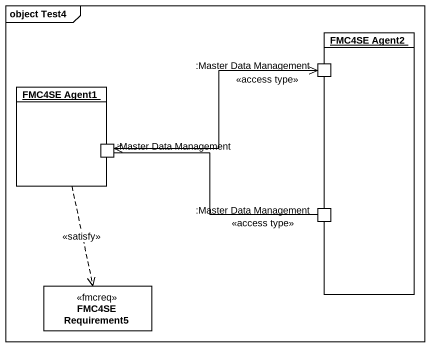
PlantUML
@startuml
mainframe object Test4
allowmixing
hide circle
hide empty members
rectangle "FMC4SE Agent2" as FMC4SE_Agent2 <<object>> {
  port ":Master Data Management" as Master_Data_Management
  port ":Master Data Management" as Master_Data_Management_3
}
rectangle "FMC4SE Agent1" as FMC4SE_Agent1 <<object>> {
  port ":Master Data Management" as Master_Data_Management_2
}
class "FMC4SE Requirement5" as FMC4SE_Requirement5 <<fmcreq>>
FMC4SE_Agent1 ..> FMC4SE_Requirement5 : <<satisfy>>
Master_Data_Management_2 <-right-> Master_Data_Management : <<access type>>
Master_Data_Management_2 -right- Master_Data_Management_3 : <<access type>>
@enduml
